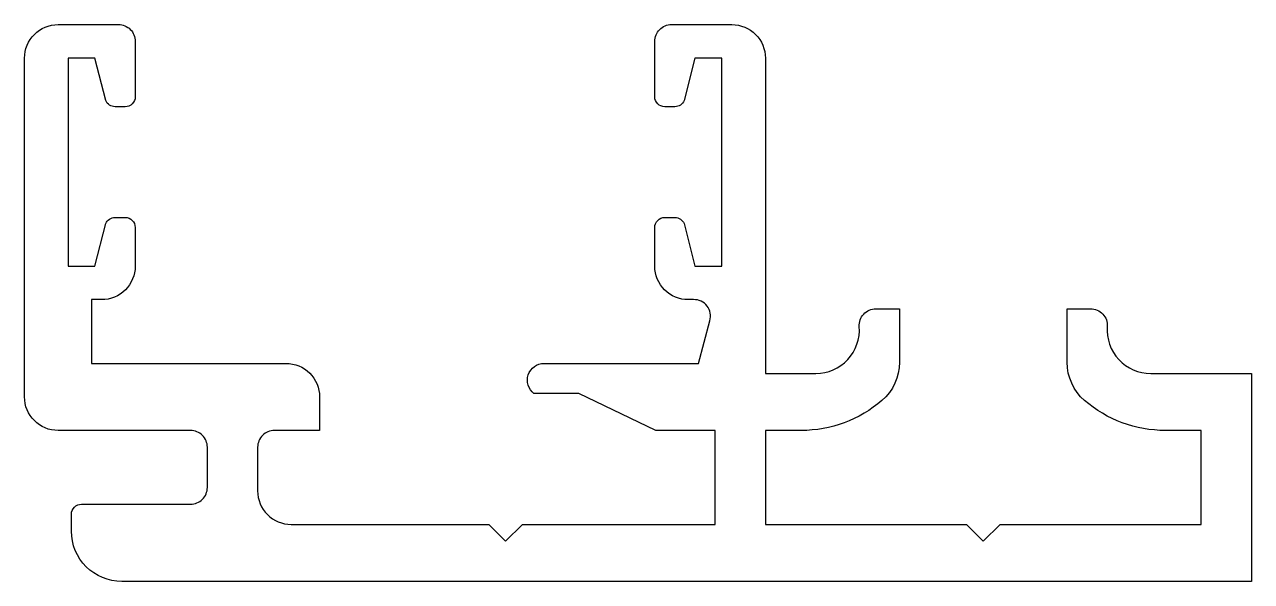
# Model space of a CAD drawing. Extents: x 1421.3 to 1457.9, y -7.1 to 9.5.
import ezdxf

# ---------------------------------------------------------------- set-up
doc = ezdxf.new("R2010")
doc.units = 0
doc.header["$LTSCALE"] = 15
doc.layers.get('0').update_dxf_attribs({"linetype": 'CONTINUOUS'})

msp = doc.modelspace()

# ---------------------------------------------------------------- linework, layer by layer
at = {"color": 0}
msp.add_lwpolyline([(1443.393, -2.574), (1443.393, -5.374), (1449.393, -5.374), (1449.893, -5.874), (1450.393, -5.374), (1456.393, -5.374), (1456.393, -2.574), (1455.327, -2.574, -0.179431), (1452.915, -1.679, -0.21854), (1452.393, -0.542), (1452.393, 1.057), (1453.093, 1.057, -0.435663), (1453.592, 0.521, 0.435663), (1454.888, -0.874), (1457.893, -0.874), (1457.893, -7.074), (1424.193, -7.074, -0.414214), (1422.693, -5.574), (1422.693, -5.072, -0.414214), (1422.993, -4.772), (1426.246, -4.772, 0.414214), (1426.746, -4.272), (1426.746, -3.074, 0.414214), (1426.246, -2.574), (1422.293, -2.574, -0.414214), (1421.293, -1.574), (1421.293, 8.526, -0.414214), (1422.293, 9.526), (1424.093, 9.526, -0.419675), (1424.593, 9.026), (1424.593, 7.376, -0.427603), (1424.293, 7.076), (1423.992, 7.076, -0.292558), (1423.716, 7.26), (1423.393, 8.526), (1422.593, 8.526), (1422.593, 2.326), (1423.393, 2.326), (1423.716, 3.593, -0.301758), (1423.992, 3.776), (1424.293, 3.776, -0.414199), (1424.593, 3.476), (1424.593, 2.326, -0.415726), (1423.593, 1.326), (1423.293, 1.326), (1423.293, -0.574), (1429.093, -0.574, -0.416641), (1430.093, -1.574), (1430.093, -2.574), (1428.746, -2.574, 0.414214), (1428.246, -3.074), (1428.246, -4.374, 0.414214), (1429.246, -5.374), (1435.143, -5.374), (1435.643, -5.874), (1436.143, -5.374), (1441.893, -5.374), (1441.893, -2.574), (1440.126, -2.574), (1437.831, -1.471), (1436.49, -1.471, -0.717755), (1436.793, -0.574), (1441.393, -0.574), (1441.733, 0.697, 0.516569), (1441.25, 1.326), (1441.093, 1.326, -0.414214), (1440.093, 2.326), (1440.093, 3.476, -0.414214), (1440.393, 3.776), (1440.694, 3.776, -0.301752), (1440.97, 3.593), (1441.293, 2.326), (1442.093, 2.326), (1442.093, 8.526), (1441.293, 8.526), (1440.97, 7.26, -0.301758), (1440.694, 7.076), (1440.393, 7.076, -0.414206), (1440.093, 7.376), (1440.093, 9.026, -0.414214), (1440.593, 9.526), (1442.393, 9.526, -0.414214), (1443.393, 8.526), (1443.393, -0.874), (1444.898, -0.874, 0.435663), (1446.194, 0.521, -0.435663), (1446.693, 1.057), (1447.393, 1.057), (1447.393, -0.542, -0.21854), (1446.871, -1.679, -0.179431), (1444.459, -2.574)], format="xyb", close=True, dxfattribs=at)

doc.saveas('drawing.dxf')
